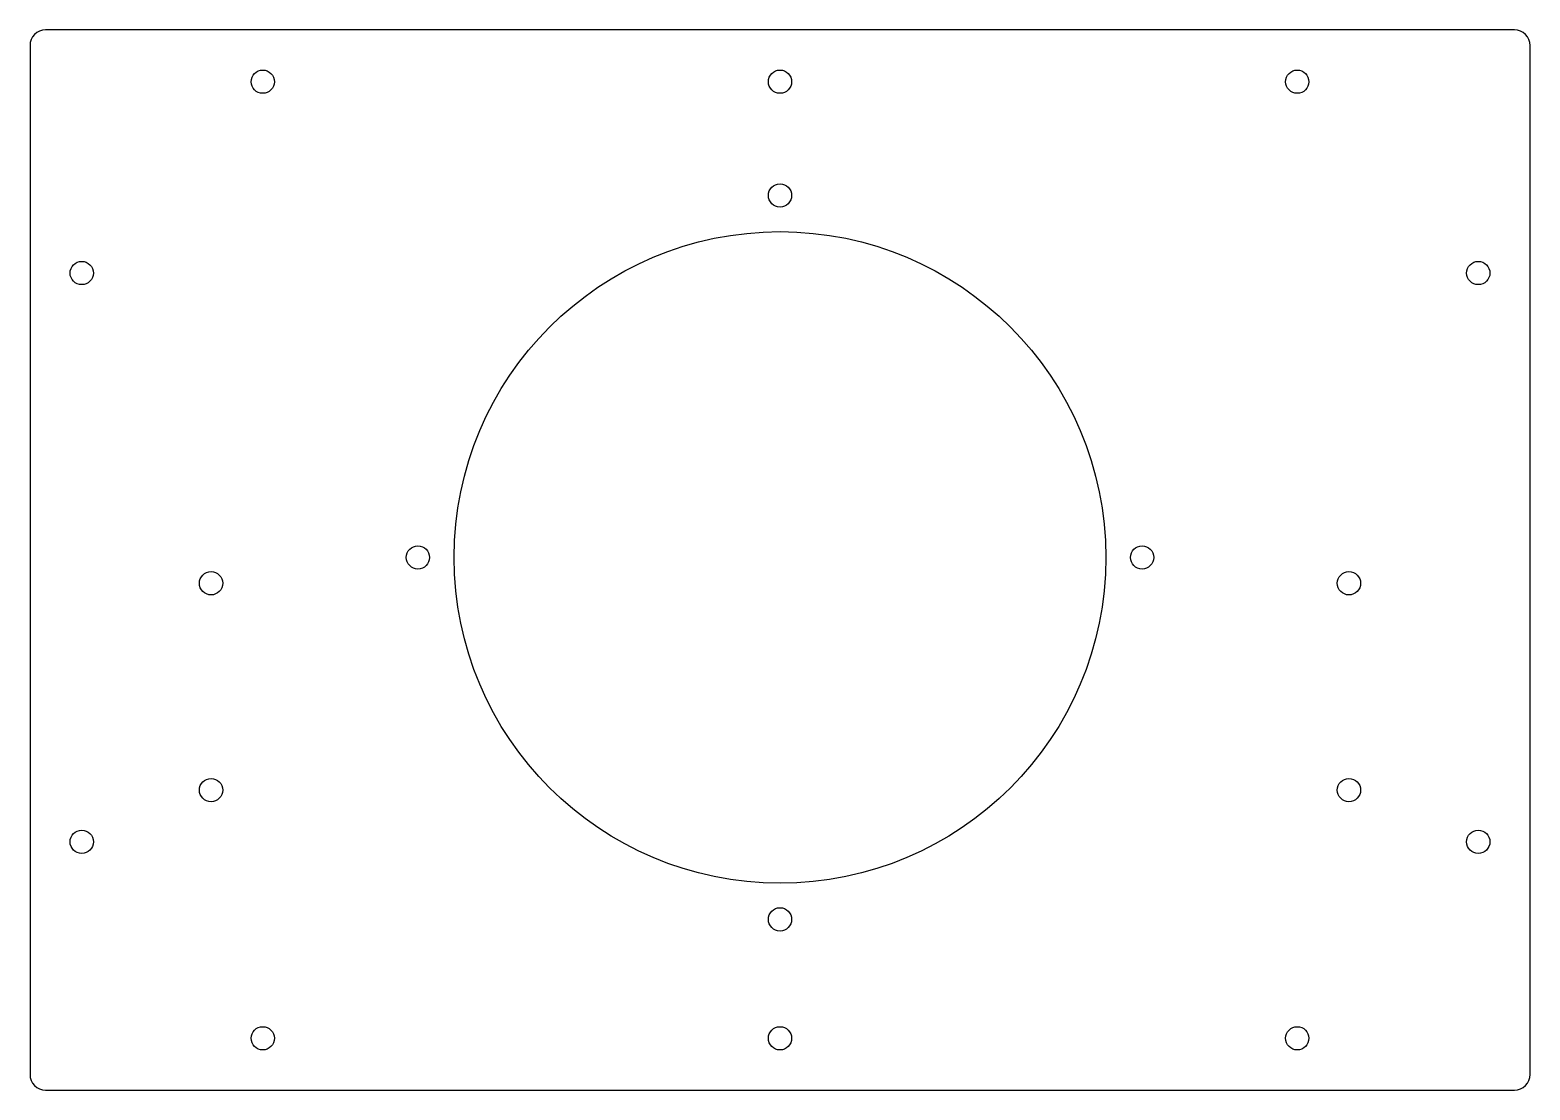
# Model space of a CAD drawing. Header units: millimetres. Extents: x -145 to 145, y 422 to 627.
import ezdxf

# ---------------------------------------------------------------- set-up
doc = ezdxf.new("R2010")
doc.units = ezdxf.units.MM
doc.layers.add('CUT', color=7, linetype='Continuous')

msp = doc.modelspace()

# ---------------------------------------------------------------- linework, layer by layer
at = {"layer": 'CUT'}
for p, q in [((142, 627, 0.5), (-142, 627, 0.5)), ((-145, 624, 0.5), (-145, 425, 0.5)), ((145, 425, 0.5), (145, 624, 0.5)), ((-142, 422, 0.5), (142, 422, 0.5))]:
    msp.add_line(p, q, dxfattribs=at)
for centre, radius in [((-100, 617, 0.5), 2.25), ((0, 617, 0.5), 2.25), ((100, 617, 0.5), 2.25), ((0, 595, 0.5), 2.25), ((0, 525, 0.5), 63), ((-135, 580, 0.5), 2.25), ((135, 580, 0.5), 2.25), ((-70, 525, 0.5), 2.25), ((70, 525, 0.5), 2.25), ((-110, 520, 0.5), 2.25), ((110, 520, 0.5), 2.25), ((-110, 480, 0.5), 2.25), ((110, 480, 0.5), 2.25), ((-135, 470, 0.5), 2.25), ((135, 470, 0.5), 2.25), ((0, 455, 0.5), 2.25), ((-100, 432, 0.5), 2.25), ((0, 432, 0.5), 2.25), ((100, 432, 0.5), 2.25)]:
    msp.add_circle(centre, radius, dxfattribs=at)
for centre, start, end in [((-142, 624, 0.5), 90, 180), ((142, 624, 0.5), 0, 90), ((-142, 425, 0.5), 180, 270), ((142, 425, 0.5), -90, 0)]:
    msp.add_arc(centre, 3, start, end, dxfattribs=at)

doc.saveas('drawing.dxf')
